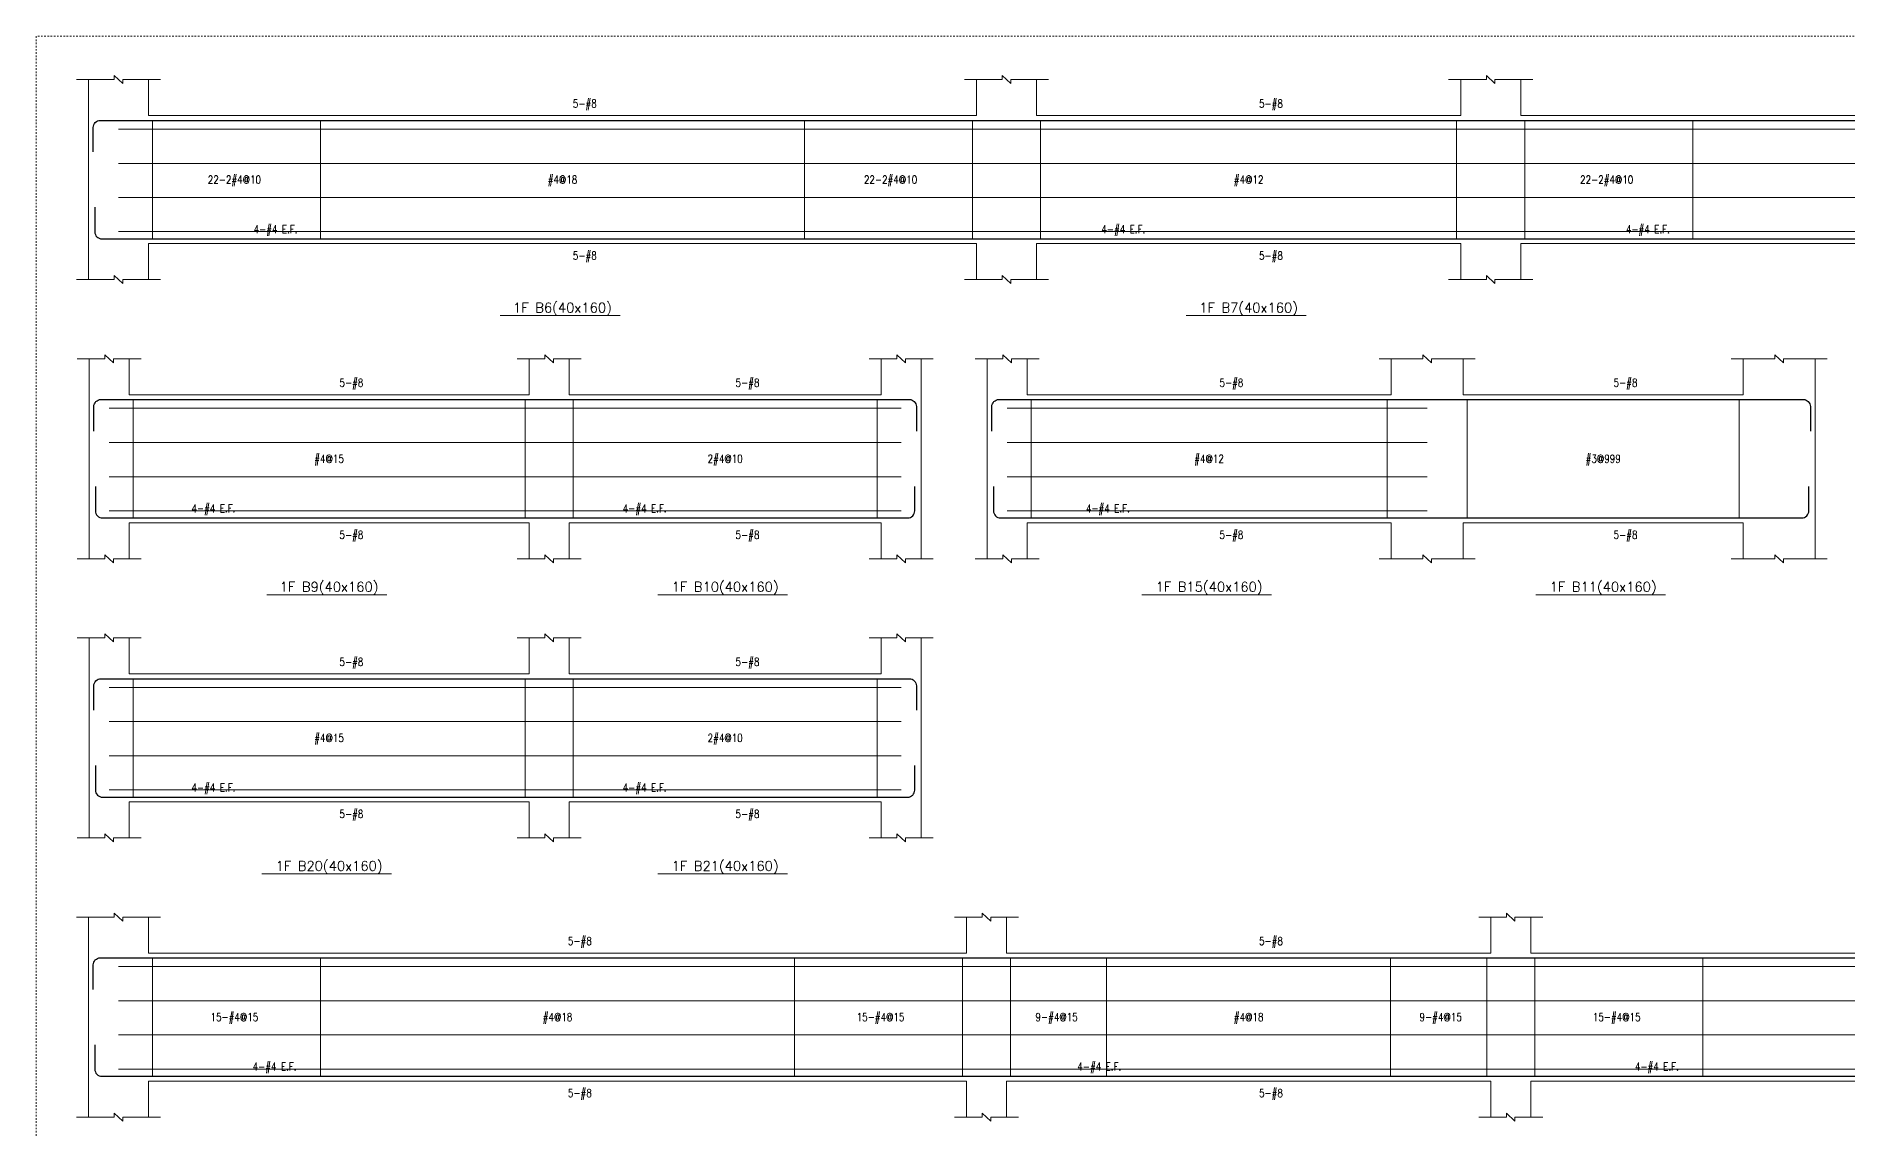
# Model space of a CAD drawing. Header units: millimetres. Extents: x 50 to 17750, y -6050 to -1000.
# Drawn here: x 50 to 2314, y -2367 to -1000 of the extents above; entities that cross this region are included whole.
import ezdxf
from ezdxf.enums import TextEntityAlignment as Align

# ---------------------------------------------------------------- set-up
doc = ezdxf.new("R2010")
doc.units = ezdxf.units.MM
doc.linetypes.add('DOT', pattern=[4, 2, -2])
for name, color, linetype in [('主筋文字', 3, 'Continuous'), ('主筋文字引線', 3, 'Continuous'), ('主筋線', 1, 'Continuous'), ('剪力筋文字', 3, 'Continuous'), ('剪力筋文字引線', 3, 'Continuous'), ('剪力筋線', 3, 'Continuous'), ('圖框', 132, 'DOT'), ('扭力筋文字', 3, 'Continuous'), ('扭力筋文字引線', 3, 'Continuous'), ('扭力筋線', 2, 'Continuous'), ('梁柱截斷記號', 3, 'Continuous'), ('梁跨名稱', 3, 'Continuous'), ('梁跨名稱底線', 3, 'Continuous'), ('邊界線', 3, 'Continuous')]:
    doc.layers.add(name, color=color, linetype=linetype)
doc.styles.add('romanc', font='romanc.shx', dxfattribs={"height": 0.2, "bigfont": 'chineset.shx'})
doc.styles.add('romans', font='romans.shx', dxfattribs={"height": 0.2, "bigfont": 'chineset.shx'})

msp = doc.modelspace()

# ---------------------------------------------------------------- linework, layer by layer
at = {"layer": '主筋文字引線', "lineweight": 5}
for points in [[(707.7, -1105.2, 0, 1.5, 0), (707.7, -1100.7, 0, 0, 0), (707.7, -1084.2, 0, 0, 0), (717.7, -1084.2, 0, 0, 0)], [(1565.2, -1105.2, 0, 1.5, 0), (1565.2, -1100.7, 0, 0, 0), (1565.2, -1084.2, 0, 0, 0), (1575.2, -1084.2, 0, 0, 0)], [(707.7, -1253.2, 0, 1.5, 0), (707.7, -1257.7, 0, 0, 0), (707.7, -1274.2, 0, 0, 0), (717.7, -1274.2, 0, 0, 0)], [(1565.2, -1253.2, 0, 1.5, 0), (1565.2, -1257.7, 0, 0, 0), (1565.2, -1274.2, 0, 0, 0), (1575.2, -1274.2, 0, 0, 0)], [(416, -1454, 0, 1.5, 0), (416, -1449.5, 0, 0, 0), (416, -1433, 0, 0, 0), (426, -1433, 0, 0, 0)], [(911, -1454, 0, 1.5, 0), (911, -1449.5, 0, 0, 0), (911, -1433, 0, 0, 0), (921, -1433, 0, 0, 0)], [(1515.8, -1454, 0, 1.5, 0), (1515.8, -1449.5, 0, 0, 0), (1515.8, -1433, 0, 0, 0), (1525.8, -1433, 0, 0, 0)], [(2008.3, -1454, 0, 1.5, 0), (2008.3, -1449.5, 0, 0, 0), (2008.3, -1433, 0, 0, 0), (2018.3, -1433, 0, 0, 0)], [(416, -1602, 0, 1.5, 0), (416, -1606.5, 0, 0, 0), (416, -1623, 0, 0, 0), (426, -1623, 0, 0, 0)], [(911, -1602, 0, 1.5, 0), (911, -1606.5, 0, 0, 0), (911, -1623, 0, 0, 0), (921, -1623, 0, 0, 0)], [(1515.8, -1602, 0, 1.5, 0), (1515.8, -1606.5, 0, 0, 0), (1515.8, -1623, 0, 0, 0), (1525.8, -1623, 0, 0, 0)], [(2008.3, -1602, 0, 1.5, 0), (2008.3, -1606.5, 0, 0, 0), (2008.3, -1623, 0, 0, 0), (2018.3, -1623, 0, 0, 0)], [(416, -1802.9, 0, 1.5, 0), (416, -1798.4, 0, 0, 0), (416, -1781.9, 0, 0, 0), (426, -1781.9, 0, 0, 0)], [(911, -1802.9, 0, 1.5, 0), (911, -1798.4, 0, 0, 0), (911, -1781.9, 0, 0, 0), (921, -1781.9, 0, 0, 0)], [(416, -1950.9, 0, 1.5, 0), (416, -1955.4, 0, 0, 0), (416, -1971.9, 0, 0, 0), (426, -1971.9, 0, 0, 0)], [(911, -1950.9, 0, 1.5, 0), (911, -1955.4, 0, 0, 0), (911, -1971.9, 0, 0, 0), (921, -1971.9, 0, 0, 0)], [(701.5, -2151.7, 0, 1.5, 0), (701.5, -2147.2, 0, 0, 0), (701.5, -2130.7, 0, 0, 0), (711.5, -2130.7, 0, 0, 0)], [(1565.2, -2151.7, 0, 1.5, 0), (1565.2, -2147.2, 0, 0, 0), (1565.2, -2130.7, 0, 0, 0), (1575.2, -2130.7, 0, 0, 0)], [(701.5, -2299.7, 0, 1.5, 0), (701.5, -2304.2, 0, 0, 0), (701.5, -2320.7, 0, 0, 0), (711.5, -2320.7, 0, 0, 0)], [(1565.2, -2299.7, 0, 1.5, 0), (1565.2, -2304.2, 0, 0, 0), (1565.2, -2320.7, 0, 0, 0), (1575.2, -2320.7, 0, 0, 0)]]:
    msp.add_lwpolyline(points, format="xyseb", dxfattribs=at)
at = {"layer": '主筋線', "lineweight": 30}
for points in [[(121.2, -1144.6), (121.2, -1114.1, -0.414214), (130.1, -1105.2), (190.2, -1105.2)], [(123.2, -1213.8), (123.2, -1244.3, 0.414214), (132.1, -1253.2), (190.2, -1253.2)], [(122, -1493.4), (122, -1462.9, -0.414214), (130.9, -1454), (166, -1454)], [(1106, -1454), (1141.1, -1454, -0.414214), (1150, -1462.9), (1150, -1493.4)], [(1244.3, -1493.4), (1244.3, -1462.9, -0.414214), (1253.2, -1454), (1288.3, -1454)], [(2183.3, -1454), (2258.4, -1454, -0.414214), (2267.3, -1462.9), (2267.3, -1493.4)], [(124, -1562.7), (124, -1593.2, 0.414214), (132.9, -1602), (166, -1602)], [(1106, -1602), (1139.1, -1602, 0.414214), (1148, -1593.2), (1148, -1562.7)], [(1246.3, -1562.7), (1246.3, -1593.2, 0.414214), (1255.2, -1602), (1288.3, -1602)], [(2183.3, -1602), (2256.4, -1602, 0.414214), (2265.3, -1593.2), (2265.3, -1562.7)], [(122, -1842.2), (122, -1811.8, -0.414214), (130.9, -1802.9), (166, -1802.9)], [(1106, -1802.9), (1141.1, -1802.9, -0.414214), (1150, -1811.8), (1150, -1842.2)], [(124, -1911.5), (124, -1942, 0.414214), (132.9, -1950.9), (166, -1950.9)], [(1106, -1950.9), (1139.1, -1950.9, 0.414214), (1148, -1942), (1148, -1911.5)], [(121.2, -2191.1), (121.2, -2160.6, -0.414214), (130.1, -2151.7), (190.2, -2151.7)], [(123.2, -2260.3), (123.2, -2290.8, 0.414214), (132.1, -2299.7), (190.2, -2299.7)]]:
    msp.add_lwpolyline(points, format="xyb", dxfattribs=at)
for points in [[(190.2, -1105.2), (1225.2, -1105.2)], [(1225.2, -1105.2), (1300.2, -1105.2)], [(1225.2, -1105.2), (1300.2, -1105.2)], [(1300.2, -1105.2), (1830.2, -1105.2)], [(1830.2, -1105.2), (1905.2, -1105.2)], [(1830.2, -1105.2), (1905.2, -1105.2)], [(1905.2, -1105.2), (2940.2, -1105.2)], [(190.2, -1253.2), (1225.2, -1253.2)], [(1225.2, -1253.2), (1300.2, -1253.2)], [(1225.2, -1253.2), (1300.2, -1253.2)], [(1300.2, -1253.2), (1830.2, -1253.2)], [(1830.2, -1253.2), (1905.2, -1253.2)], [(1830.2, -1253.2), (1905.2, -1253.2)], [(1905.2, -1253.2), (2940.2, -1253.2)], [(166, -1454), (666, -1454)], [(666, -1454), (716, -1454)], [(666, -1454), (716, -1454)], [(716, -1454), (1106, -1454)], [(1288.3, -1454), (1743.3, -1454)], [(1743.3, -1454), (1833.3, -1454)], [(1743.3, -1454), (1833.3, -1454)], [(1833.3, -1454), (2183.3, -1454)], [(166, -1602), (666, -1602)], [(666, -1602), (716, -1602)], [(666, -1602), (716, -1602)], [(716, -1602), (1106, -1602)], [(1288.3, -1602), (1743.3, -1602)], [(1743.3, -1602), (1833.3, -1602)], [(1743.3, -1602), (1833.3, -1602)], [(1833.3, -1602), (2183.3, -1602)], [(166, -1802.9), (666, -1802.9)], [(666, -1802.9), (716, -1802.9)], [(666, -1802.9), (716, -1802.9)], [(716, -1802.9), (1106, -1802.9)], [(166, -1950.9), (666, -1950.9)], [(666, -1950.9), (716, -1950.9)], [(666, -1950.9), (716, -1950.9)], [(716, -1950.9), (1106, -1950.9)], [(190.2, -2151.7), (1212.7, -2151.7)], [(1212.7, -2151.7), (1262.7, -2151.7)], [(1212.7, -2151.7), (1262.7, -2151.7)], [(1262.7, -2151.7), (1867.7, -2151.7)], [(1867.7, -2151.7), (1917.7, -2151.7)], [(1867.7, -2151.7), (1917.7, -2151.7)], [(1917.7, -2151.7), (2940.2, -2151.7)], [(190.2, -2299.7), (1212.7, -2299.7)], [(1212.7, -2299.7), (1262.7, -2299.7)], [(1212.7, -2299.7), (1262.7, -2299.7)], [(1262.7, -2299.7), (1867.7, -2299.7)], [(1867.7, -2299.7), (1917.7, -2299.7)], [(1867.7, -2299.7), (1917.7, -2299.7)], [(1917.7, -2299.7), (2940.2, -2299.7)]]:
    msp.add_lwpolyline(points, dxfattribs=at)
at = {"layer": '剪力筋文字引線', "lineweight": 5}
for points in [[(195.2, -1179.2, 0, 1.5, 0), (199.7, -1179.2, 0, 0, 0), (257.7, -1179.2, 0, 0, 0)], [(405.2, -1179.2, 0, 1.5, 0), (400.7, -1179.2, 0, 0, 0), (337.7, -1179.2, 0, 0, 0)], [(405.2, -1179.2, 0, 1.5, 0), (409.7, -1179.2, 0, 0, 0), (683.7, -1179.2, 0, 0, 0)], [(1010.2, -1179.2, 0, 1.5, 0), (1005.7, -1179.2, 0, 0, 0), (731.7, -1179.2, 0, 0, 0)], [(1010.2, -1179.2, 0, 1.5, 0), (1014.7, -1179.2, 0, 0, 0), (1077.7, -1179.2, 0, 0, 0)], [(1220.2, -1179.2, 0, 1.5, 0), (1215.7, -1179.2, 0, 0, 0), (1157.7, -1179.2, 0, 0, 0)], [(1305.2, -1179.2, 0, 1.5, 0), (1309.7, -1179.2, 0, 0, 0), (1541.2, -1179.2, 0, 0, 0)], [(1825.2, -1179.2, 0, 1.5, 0), (1820.7, -1179.2, 0, 0, 0), (1589.2, -1179.2, 0, 0, 0)], [(1910.2, -1179.2, 0, 1.5, 0), (1914.7, -1179.2, 0, 0, 0), (1972.7, -1179.2, 0, 0, 0)], [(2120.2, -1179.2, 0, 1.5, 0), (2115.7, -1179.2, 0, 0, 0), (2052.7, -1179.2, 0, 0, 0)], [(2120.2, -1179.2, 0, 1.5, 0), (2124.7, -1179.2, 0, 0, 0), (2398.7, -1179.2, 0, 0, 0)], [(171, -1528, 0, 1.5, 0), (175.5, -1528, 0, 0, 0), (392, -1528, 0, 0, 0)], [(661, -1528, 0, 1.5, 0), (656.5, -1528, 0, 0, 0), (440, -1528, 0, 0, 0)], [(721, -1528, 0, 1.5, 0), (725.5, -1528, 0, 0, 0), (883, -1528, 0, 0, 0)], [(1101, -1528, 0, 1.5, 0), (1096.5, -1528, 0, 0, 0), (939, -1528, 0, 0, 0)], [(1293.3, -1528, 0, 1.5, 0), (1297.8, -1528, 0, 0, 0), (1491.8, -1528, 0, 0, 0)], [(1738.3, -1528, 0, 1.5, 0), (1733.8, -1528, 0, 0, 0), (1539.8, -1528, 0, 0, 0)], [(1838.3, -1528, 0, 1.5, 0), (1842.8, -1528, 0, 0, 0), (1980.3, -1528, 0, 0, 0)], [(2178.3, -1528, 0, 1.5, 0), (2173.8, -1528, 0, 0, 0), (2036.3, -1528, 0, 0, 0)], [(171, -1876.9, 0, 1.5, 0), (175.5, -1876.9, 0, 0, 0), (392, -1876.9, 0, 0, 0)], [(661, -1876.9, 0, 1.5, 0), (656.5, -1876.9, 0, 0, 0), (440, -1876.9, 0, 0, 0)], [(721, -1876.9, 0, 1.5, 0), (725.5, -1876.9, 0, 0, 0), (883, -1876.9, 0, 0, 0)], [(1101, -1876.9, 0, 1.5, 0), (1096.5, -1876.9, 0, 0, 0), (939, -1876.9, 0, 0, 0)], [(195.2, -2225.7, 0, 1.5, 0), (199.7, -2225.7, 0, 0, 0), (261.7, -2225.7, 0, 0, 0)], [(405.2, -2225.7, 0, 1.5, 0), (400.7, -2225.7, 0, 0, 0), (333.7, -2225.7, 0, 0, 0)], [(405.2, -2225.7, 0, 1.5, 0), (409.7, -2225.7, 0, 0, 0), (677.5, -2225.7, 0, 0, 0)], [(997.7, -2225.7, 0, 1.5, 0), (993.2, -2225.7, 0, 0, 0), (725.5, -2225.7, 0, 0, 0)], [(997.7, -2225.7, 0, 1.5, 0), (1002.2, -2225.7, 0, 0, 0), (1069.2, -2225.7, 0, 0, 0)], [(1207.7, -2225.7, 0, 1.5, 0), (1203.2, -2225.7, 0, 0, 0), (1141.2, -2225.7, 0, 0, 0)], [(1267.7, -2225.7, 0, 1.5, 0), (1272.2, -2225.7, 0, 0, 0), (1293.2, -2225.7, 0, 0, 0)], [(1387.7, -2225.7, 0, 1.5, 0), (1383.2, -2225.7, 0, 0, 0), (1357.2, -2225.7, 0, 0, 0)], [(1387.7, -2225.7, 0, 1.5, 0), (1392.2, -2225.7, 0, 0, 0), (1541.2, -2225.7, 0, 0, 0)], [(1742.7, -2225.7, 0, 1.5, 0), (1738.2, -2225.7, 0, 0, 0), (1589.2, -2225.7, 0, 0, 0)], [(1742.7, -2225.7, 0, 1.5, 0), (1747.2, -2225.7, 0, 0, 0), (1773.2, -2225.7, 0, 0, 0)], [(1862.7, -2225.7, 0, 1.5, 0), (1858.2, -2225.7, 0, 0, 0), (1837.2, -2225.7, 0, 0, 0)], [(1922.7, -2225.7, 0, 1.5, 0), (1927.2, -2225.7, 0, 0, 0), (1989.2, -2225.7, 0, 0, 0)], [(2132.7, -2225.7, 0, 1.5, 0), (2128.2, -2225.7, 0, 0, 0), (2061.2, -2225.7, 0, 0, 0)], [(2132.7, -2225.7, 0, 1.5, 0), (2137.2, -2225.7, 0, 0, 0), (2405, -2225.7, 0, 0, 0)]]:
    msp.add_lwpolyline(points, format="xyseb", dxfattribs=at)
at = {"layer": '剪力筋線', "lineweight": 5}
for points in [[(195.2, -1105), (195.2, -1253.4)], [(405.2, -1105), (405.2, -1253.4)], [(1010.2, -1105), (1010.2, -1253.4)], [(1220.2, -1105), (1220.2, -1253.4)], [(1305.2, -1105), (1305.2, -1253.4)], [(1825.2, -1105), (1825.2, -1253.4)], [(1910.2, -1105), (1910.2, -1253.4)], [(2120.2, -1105), (2120.2, -1253.4)], [(171, -1453.9), (171, -1602.2)], [(661, -1453.9), (661, -1602.2)], [(721, -1453.9), (721, -1602.2)], [(1101, -1453.9), (1101, -1602.2)], [(1293.3, -1453.9), (1293.3, -1602.2)], [(1738.3, -1453.9), (1738.3, -1602.2)], [(1838.3, -1453.9), (1838.3, -1602.2)], [(2178.3, -1453.9), (2178.3, -1602.2)], [(171, -1802.7), (171, -1951.1)], [(661, -1802.7), (661, -1951.1)], [(721, -1802.7), (721, -1951.1)], [(1101, -1802.7), (1101, -1951.1)], [(195.2, -2151.5), (195.2, -2299.9)], [(405.2, -2151.5), (405.2, -2299.9)], [(997.7, -2151.5), (997.7, -2299.9)], [(1207.7, -2151.5), (1207.7, -2299.9)], [(1267.7, -2151.5), (1267.7, -2299.9)], [(1387.7, -2151.5), (1387.7, -2299.9)], [(1742.7, -2151.5), (1742.7, -2299.9)], [(1862.7, -2151.5), (1862.7, -2299.9)], [(1922.7, -2151.5), (1922.7, -2299.9)], [(2132.7, -2151.5), (2132.7, -2299.9)]]:
    msp.add_lwpolyline(points, dxfattribs=at)
at = {"layer": '圖框', "lineweight": 5}
msp.add_lwpolyline([(50, -3500), (3550, -3500), (3550, -1000), (50, -1000), (50, -3500)], dxfattribs=at)
at = {"layer": '扭力筋文字引線', "lineweight": 5}
for points in [[(303.7, -1116.2, 0, 1.5, 0), (303.7, -1120.7, 0, 0, 0), (303.7, -1158.9, 0, 1.5, 0), (303.7, -1163.4, 0, 0, 0), (303.7, -1201.6, 0, 1.5, 0), (303.7, -1206.1, 0, 0, 0), (303.7, -1244.2, 0, 1.5, 0), (303.7, -1248.7, 0, 0, 0), (303.7, -1249.2, 0, 0, 0), (318.7, -1249.2, 0, 0, 0)], [(1363.2, -1116.2, 0, 1.5, 0), (1363.2, -1120.7, 0, 0, 0), (1363.2, -1158.9, 0, 1.5, 0), (1363.2, -1163.4, 0, 0, 0), (1363.2, -1201.6, 0, 1.5, 0), (1363.2, -1206.1, 0, 0, 0), (1363.2, -1244.2, 0, 1.5, 0), (1363.2, -1248.7, 0, 0, 0), (1363.2, -1249.2, 0, 0, 0), (1378.2, -1249.2, 0, 0, 0)], [(2018.7, -1116.2, 0, 1.5, 0), (2018.7, -1120.7, 0, 0, 0), (2018.7, -1158.9, 0, 1.5, 0), (2018.7, -1163.4, 0, 0, 0), (2018.7, -1201.6, 0, 1.5, 0), (2018.7, -1206.1, 0, 0, 0), (2018.7, -1244.2, 0, 1.5, 0), (2018.7, -1248.7, 0, 0, 0), (2018.7, -1249.2, 0, 0, 0), (2033.7, -1249.2, 0, 0, 0)], [(226, -1465, 0, 1.5, 0), (226, -1469.5, 0, 0, 0), (226, -1507.7, 0, 1.5, 0), (226, -1512.2, 0, 0, 0), (226, -1550.4, 0, 1.5, 0), (226, -1554.9, 0, 0, 0), (226, -1593, 0, 1.5, 0), (226, -1597.5, 0, 0, 0), (226, -1598, 0, 0, 0), (241, -1598, 0, 0, 0)], [(765, -1465, 0, 1.5, 0), (765, -1469.5, 0, 0, 0), (765, -1507.7, 0, 1.5, 0), (765, -1512.2, 0, 0, 0), (765, -1550.4, 0, 1.5, 0), (765, -1554.9, 0, 0, 0), (765, -1593, 0, 1.5, 0), (765, -1597.5, 0, 0, 0), (765, -1598, 0, 0, 0), (780, -1598, 0, 0, 0)], [(1343.8, -1465, 0, 1.5, 0), (1343.8, -1469.5, 0, 0, 0), (1343.8, -1507.7, 0, 1.5, 0), (1343.8, -1512.2, 0, 0, 0), (1343.8, -1550.4, 0, 1.5, 0), (1343.8, -1554.9, 0, 0, 0), (1343.8, -1593, 0, 1.5, 0), (1343.8, -1597.5, 0, 0, 0), (1343.8, -1598, 0, 0, 0), (1358.8, -1598, 0, 0, 0)], [(226, -1813.9, 0, 1.5, 0), (226, -1818.4, 0, 0, 0), (226, -1856.5, 0, 1.5, 0), (226, -1861, 0, 0, 0), (226, -1899.2, 0, 1.5, 0), (226, -1903.7, 0, 0, 0), (226, -1941.9, 0, 1.5, 0), (226, -1946.4, 0, 0, 0), (226, -1946.9, 0, 0, 0), (241, -1946.9, 0, 0, 0)], [(765, -1813.9, 0, 1.5, 0), (765, -1818.4, 0, 0, 0), (765, -1856.5, 0, 1.5, 0), (765, -1861, 0, 0, 0), (765, -1899.2, 0, 1.5, 0), (765, -1903.7, 0, 0, 0), (765, -1941.9, 0, 1.5, 0), (765, -1946.4, 0, 0, 0), (765, -1946.9, 0, 0, 0), (780, -1946.9, 0, 0, 0)], [(302.5, -2162.7, 0, 1.5, 0), (302.5, -2167.2, 0, 0, 0), (302.5, -2205.4, 0, 1.5, 0), (302.5, -2209.9, 0, 0, 0), (302.5, -2248, 0, 1.5, 0), (302.5, -2252.5, 0, 0, 0), (302.5, -2290.7, 0, 1.5, 0), (302.5, -2295.2, 0, 0, 0), (302.5, -2295.7, 0, 0, 0), (317.5, -2295.7, 0, 0, 0)], [(1333.2, -2162.7, 0, 1.5, 0), (1333.2, -2167.2, 0, 0, 0), (1333.2, -2205.4, 0, 1.5, 0), (1333.2, -2209.9, 0, 0, 0), (1333.2, -2248, 0, 1.5, 0), (1333.2, -2252.5, 0, 0, 0), (1333.2, -2290.7, 0, 1.5, 0), (1333.2, -2295.2, 0, 0, 0), (1333.2, -2295.7, 0, 0, 0), (1348.2, -2295.7, 0, 0, 0)], [(2030, -2162.7, 0, 1.5, 0), (2030, -2167.2, 0, 0, 0), (2030, -2205.4, 0, 1.5, 0), (2030, -2209.9, 0, 0, 0), (2030, -2248, 0, 1.5, 0), (2030, -2252.5, 0, 0, 0), (2030, -2290.7, 0, 1.5, 0), (2030, -2295.2, 0, 0, 0), (2030, -2295.7, 0, 0, 0), (2045, -2295.7, 0, 0, 0)]]:
    msp.add_lwpolyline(points, format="xyseb", dxfattribs=at)
at = {"layer": '扭力筋線', "lineweight": 5}
for points in [[(152.7, -1116.2), (1262.7, -1116.2)], [(1262.7, -1116.2), (1867.7, -1116.2)], [(1867.7, -1116.2), (2977.7, -1116.2)], [(152.7, -1158.9), (1262.7, -1158.9)], [(1262.7, -1158.9), (1867.7, -1158.9)], [(1867.7, -1158.9), (2977.7, -1158.9)], [(152.7, -1201.6), (1262.7, -1201.6)], [(1262.7, -1201.6), (1867.7, -1201.6)], [(1867.7, -1201.6), (2977.7, -1201.6)], [(152.7, -1244.2), (1262.7, -1244.2)], [(1262.7, -1244.2), (1867.7, -1244.2)], [(1867.7, -1244.2), (2977.7, -1244.2)], [(141, -1465), (691, -1465)], [(691, -1465), (1131, -1465)], [(1263.3, -1465), (1788.3, -1465)], [(141, -1507.7), (691, -1507.7)], [(691, -1507.7), (1131, -1507.7)], [(1263.3, -1507.7), (1788.3, -1507.7)], [(141, -1550.4), (691, -1550.4)], [(691, -1550.4), (1131, -1550.4)], [(1263.3, -1550.4), (1788.3, -1550.4)], [(141, -1593), (691, -1593)], [(691, -1593), (1131, -1593)], [(1263.3, -1593), (1788.3, -1593)], [(141, -1813.9), (691, -1813.9)], [(691, -1813.9), (1131, -1813.9)], [(141, -1856.5), (691, -1856.5)], [(691, -1856.5), (1131, -1856.5)], [(141, -1899.2), (691, -1899.2)], [(691, -1899.2), (1131, -1899.2)], [(141, -1941.9), (691, -1941.9)], [(691, -1941.9), (1131, -1941.9)], [(152.7, -2162.7), (1237.7, -2162.7)], [(1237.7, -2162.7), (1892.7, -2162.7)], [(1892.7, -2162.7), (2977.7, -2162.7)], [(152.7, -2205.4), (1237.7, -2205.4)], [(1237.7, -2205.4), (1892.7, -2205.4)], [(1892.7, -2205.4), (2977.7, -2205.4)], [(152.7, -2248), (1237.7, -2248)], [(1237.7, -2248), (1892.7, -2248)], [(1892.7, -2248), (2977.7, -2248)], [(152.7, -2290.7), (1237.7, -2290.7)], [(1237.7, -2290.7), (1892.7, -2290.7)], [(1892.7, -2290.7), (2977.7, -2290.7)]]:
    msp.add_lwpolyline(points, dxfattribs=at)
at = {"layer": '梁柱截斷記號', "lineweight": 5}
for points in [[(100.2, -1054.2), (147.3, -1054.2), (147.3, -1049.2), (158.1, -1059.2), (158.1, -1054.2), (205.2, -1054.2)], [(1210.2, -1054.2), (1257.3, -1054.2), (1257.3, -1049.2), (1268.1, -1059.2), (1268.1, -1054.2), (1315.2, -1054.2)], [(1815.2, -1054.2), (1862.3, -1054.2), (1862.3, -1049.2), (1873.1, -1059.2), (1873.1, -1054.2), (1920.2, -1054.2)], [(100.2, -1304.2), (147.3, -1304.2), (147.3, -1299.2), (158.1, -1309.2), (158.1, -1304.2), (205.2, -1304.2)], [(1210.2, -1304.2), (1257.3, -1304.2), (1257.3, -1299.2), (1268.1, -1309.2), (1268.1, -1304.2), (1315.2, -1304.2)], [(1815.2, -1304.2), (1862.3, -1304.2), (1862.3, -1299.2), (1873.1, -1309.2), (1873.1, -1304.2), (1920.2, -1304.2)], [(101, -1403), (135.6, -1403), (135.6, -1398), (146.4, -1408), (146.4, -1403), (181, -1403)], [(651, -1403), (685.6, -1403), (685.6, -1398), (696.4, -1408), (696.4, -1403), (731, -1403)], [(1091, -1403), (1125.6, -1403), (1125.6, -1398), (1136.4, -1408), (1136.4, -1403), (1171, -1403)], [(1223.3, -1403), (1257.9, -1403), (1257.9, -1398), (1268.7, -1408), (1268.7, -1403), (1303.3, -1403)], [(1728.3, -1403), (1782.9, -1403), (1782.9, -1398), (1793.7, -1408), (1793.7, -1403), (1848.3, -1403)], [(2168.3, -1403), (2222.9, -1403), (2222.9, -1398), (2233.7, -1408), (2233.7, -1403), (2288.3, -1403)], [(101, -1653), (135.6, -1653), (135.6, -1648), (146.4, -1658), (146.4, -1653), (181, -1653)], [(651, -1653), (685.6, -1653), (685.6, -1648), (696.4, -1658), (696.4, -1653), (731, -1653)], [(1091, -1653), (1125.6, -1653), (1125.6, -1648), (1136.4, -1658), (1136.4, -1653), (1171, -1653)], [(1223.3, -1653), (1257.9, -1653), (1257.9, -1648), (1268.7, -1658), (1268.7, -1653), (1303.3, -1653)], [(1728.3, -1653), (1782.9, -1653), (1782.9, -1648), (1793.7, -1658), (1793.7, -1653), (1848.3, -1653)], [(2168.3, -1653), (2222.9, -1653), (2222.9, -1648), (2233.7, -1658), (2233.7, -1653), (2288.3, -1653)], [(101, -1751.9), (135.6, -1751.9), (135.6, -1746.9), (146.4, -1756.9), (146.4, -1751.9), (181, -1751.9)], [(651, -1751.9), (685.6, -1751.9), (685.6, -1746.9), (696.4, -1756.9), (696.4, -1751.9), (731, -1751.9)], [(1091, -1751.9), (1125.6, -1751.9), (1125.6, -1746.9), (1136.4, -1756.9), (1136.4, -1751.9), (1171, -1751.9)], [(101, -2001.9), (135.6, -2001.9), (135.6, -1996.9), (146.4, -2006.9), (146.4, -2001.9), (181, -2001.9)], [(651, -2001.9), (685.6, -2001.9), (685.6, -1996.9), (696.4, -2006.9), (696.4, -2001.9), (731, -2001.9)], [(1091, -2001.9), (1125.6, -2001.9), (1125.6, -1996.9), (1136.4, -2006.9), (1136.4, -2001.9), (1171, -2001.9)], [(100.2, -2100.7), (147.3, -2100.7), (147.3, -2095.7), (158.1, -2105.7), (158.1, -2100.7), (205.2, -2100.7)], [(1197.7, -2100.7), (1232.3, -2100.7), (1232.3, -2095.7), (1243.1, -2105.7), (1243.1, -2100.7), (1277.7, -2100.7)], [(1852.7, -2100.7), (1887.3, -2100.7), (1887.3, -2095.7), (1898.1, -2105.7), (1898.1, -2100.7), (1932.7, -2100.7)], [(100.2, -2350.7), (147.3, -2350.7), (147.3, -2345.7), (158.1, -2355.7), (158.1, -2350.7), (205.2, -2350.7)], [(1197.7, -2350.7), (1232.3, -2350.7), (1232.3, -2345.7), (1243.1, -2355.7), (1243.1, -2350.7), (1277.7, -2350.7)], [(1852.7, -2350.7), (1887.3, -2350.7), (1887.3, -2345.7), (1898.1, -2355.7), (1898.1, -2350.7), (1932.7, -2350.7)]]:
    msp.add_lwpolyline(points, dxfattribs=at)
at = {"layer": '梁跨名稱底線', "lineweight": 5}
for points in [[(629.7, -1349.2), (779.7, -1349.2)], [(1487.2, -1349.2), (1637.2, -1349.2)], [(338, -1698), (488, -1698)], [(827, -1698), (989, -1698)], [(1431.8, -1698), (1593.8, -1698)], [(1924.3, -1698), (2086.3, -1698)], [(332, -2046.9), (494, -2046.9)], [(827, -2046.9), (989, -2046.9)]]:
    msp.add_lwpolyline(points, dxfattribs=at)
at = {"layer": '邊界線', "lineweight": 5}
for points in [[(115.2, -1099.2), (115.2, -1054.2)], [(190.2, -1054.2), (190.2, -1099.2)], [(1225.2, -1099.2), (1225.2, -1054.2)], [(1300.2, -1099.2), (1300.2, -1054.2)], [(1830.2, -1099.2), (1830.2, -1054.2)], [(1905.2, -1099.2), (1905.2, -1054.2)], [(115.2, -1259.2), (115.2, -1099.2)], [(190.2, -1099.2), (1225.2, -1099.2)], [(1300.2, -1099.2), (1830.2, -1099.2)], [(1905.2, -1099.2), (2940.2, -1099.2)], [(115.2, -1304.2), (115.2, -1259.2)], [(190.2, -1304.2), (190.2, -1259.2)], [(190.2, -1259.2), (1225.2, -1259.2)], [(1225.2, -1304.2), (1225.2, -1259.2)], [(1300.2, -1304.2), (1300.2, -1259.2)], [(1300.2, -1259.2), (1830.2, -1259.2)], [(1830.2, -1304.2), (1830.2, -1259.2)], [(1905.2, -1304.2), (1905.2, -1259.2)], [(1905.2, -1259.2), (2940.2, -1259.2)], [(116, -1448), (116, -1403)], [(166, -1403), (166, -1448)], [(666, -1448), (666, -1403)], [(716, -1448), (716, -1403)], [(1106, -1448), (1106, -1403)], [(1156, -1448), (1156, -1403)], [(1238.3, -1448), (1238.3, -1403)], [(1288.3, -1403), (1288.3, -1448)], [(1743.3, -1448), (1743.3, -1403)], [(1833.3, -1448), (1833.3, -1403)], [(2183.3, -1448), (2183.3, -1403)], [(2273.3, -1448), (2273.3, -1403)], [(116, -1608), (116, -1448)], [(166, -1448), (666, -1448)], [(716, -1448), (1106, -1448)], [(1156, -1608), (1156, -1448)], [(1238.3, -1608), (1238.3, -1448)], [(1288.3, -1448), (1743.3, -1448)], [(1833.3, -1448), (2183.3, -1448)], [(2273.3, -1608), (2273.3, -1448)], [(116, -1653), (116, -1608)], [(166, -1653), (166, -1608)], [(166, -1608), (666, -1608)], [(666, -1653), (666, -1608)], [(716, -1653), (716, -1608)], [(716, -1608), (1106, -1608)], [(1106, -1653), (1106, -1608)], [(1156, -1653), (1156, -1608)], [(1238.3, -1653), (1238.3, -1608)], [(1288.3, -1653), (1288.3, -1608)], [(1288.3, -1608), (1743.3, -1608)], [(1743.3, -1653), (1743.3, -1608)], [(1833.3, -1653), (1833.3, -1608)], [(1833.3, -1608), (2183.3, -1608)], [(2183.3, -1653), (2183.3, -1608)], [(2273.3, -1653), (2273.3, -1608)], [(116, -1796.9), (116, -1751.9)], [(166, -1751.9), (166, -1796.9)], [(666, -1796.9), (666, -1751.9)], [(716, -1796.9), (716, -1751.9)], [(1106, -1796.9), (1106, -1751.9)], [(1156, -1796.9), (1156, -1751.9)], [(116, -1956.9), (116, -1796.9)], [(166, -1796.9), (666, -1796.9)], [(716, -1796.9), (1106, -1796.9)], [(1156, -1956.9), (1156, -1796.9)], [(116, -2001.9), (116, -1956.9)], [(166, -2001.9), (166, -1956.9)], [(166, -1956.9), (666, -1956.9)], [(666, -2001.9), (666, -1956.9)], [(716, -2001.9), (716, -1956.9)], [(716, -1956.9), (1106, -1956.9)], [(1106, -2001.9), (1106, -1956.9)], [(1156, -2001.9), (1156, -1956.9)], [(115.2, -2145.7), (115.2, -2100.7)], [(190.2, -2100.7), (190.2, -2145.7)], [(1212.7, -2145.7), (1212.7, -2100.7)], [(1262.7, -2145.7), (1262.7, -2100.7)], [(1867.7, -2145.7), (1867.7, -2100.7)], [(1917.7, -2145.7), (1917.7, -2100.7)], [(115.2, -2305.7), (115.2, -2145.7)], [(190.2, -2145.7), (1212.7, -2145.7)], [(1262.7, -2145.7), (1867.7, -2145.7)], [(1917.7, -2145.7), (2940.2, -2145.7)], [(115.2, -2350.7), (115.2, -2305.7)], [(190.2, -2350.7), (190.2, -2305.7)], [(190.2, -2305.7), (1212.7, -2305.7)], [(1212.7, -2350.7), (1212.7, -2305.7)], [(1262.7, -2350.7), (1262.7, -2305.7)], [(1262.7, -2305.7), (1867.7, -2305.7)], [(1867.7, -2350.7), (1867.7, -2305.7)], [(1917.7, -2350.7), (1917.7, -2305.7)], [(1917.7, -2305.7), (2940.2, -2305.7)]]:
    msp.add_lwpolyline(points, dxfattribs=at)

# ---------------------------------------------------------------- texts
at = {"layer": '主筋文字', "style": 'romans', "width": 0.8}
for p in [(720.7, -1084.2), (1578.2, -1084.2), (720.7, -1274.2), (1578.2, -1274.2), (429, -1433), (924, -1433), (1528.8, -1433), (2021.3, -1433), (429, -1623), (924, -1623), (1528.8, -1623), (2021.3, -1623), (429, -1781.9), (924, -1781.9), (429, -1971.9), (924, -1971.9), (714.5, -2130.7), (1578.2, -2130.7), (714.5, -2320.7), (1578.2, -2320.7)]:
    msp.add_text('5-#8', height=10, dxfattribs=at).set_placement(p, align=Align.MIDDLE_LEFT)
at = {"layer": '剪力筋文字', "style": 'romans', "width": 0.8}
for s, p in [('22-2#4@10', (297.7, -1184.2)), ('#4@18', (707.7, -1184.2)), ('22-2#4@10', (1117.7, -1184.2)), ('#4@12', (1565.2, -1184.2)), ('22-2#4@10', (2012.7, -1184.2)), ('#4@15', (416, -1533)), ('2#4@10', (911, -1533)), ('#4@12', (1515.8, -1533)), ('#3@999', (2008.3, -1533)), ('#4@15', (416, -1881.9)), ('2#4@10', (911, -1881.9)), ('15-#4@15', (297.7, -2230.7)), ('#4@18', (701.5, -2230.7)), ('15-#4@15', (1105.2, -2230.7)), ('9-#4@15', (1325.2, -2230.7)), ('#4@18', (1565.2, -2230.7)), ('9-#4@15', (1805.2, -2230.7)), ('15-#4@15', (2025.2, -2230.7))]:
    msp.add_text(s, height=10, dxfattribs=at).set_placement(p, align=Align.CENTER)
at = {"layer": '扭力筋文字', "style": 'romans', "width": 0.8}
for p in [(321.7, -1241.2), (1381.2, -1241.2), (2036.7, -1241.2), (244, -1590), (783, -1590), (1361.8, -1590), (244, -1938.9), (783, -1938.9), (320.5, -2287.7), (1351.2, -2287.7), (2048, -2287.7)]:
    msp.add_text('4-#4 E.F.', height=10, dxfattribs=at).set_placement(p, align=Align.MIDDLE_LEFT)
at = {"layer": '梁跨名稱', "style": 'romanc'}
for s, p in [('1F B6(40x160)', (707.7, -1345.2)), ('1F B7(40x160)', (1565.2, -1345.2)), ('1F B9(40x160)', (416, -1694)), ('1F B10(40x160)', (911, -1694)), ('1F B15(40x160)', (1515.8, -1694)), ('1F B11(40x160)', (2008.3, -1694)), ('1F B20(40x160)', (416, -2042.9)), ('1F B21(40x160)', (911, -2042.9))]:
    msp.add_text(s, height=12, dxfattribs=at).set_placement(p, align=Align.CENTER)

doc.saveas('drawing.dxf')
